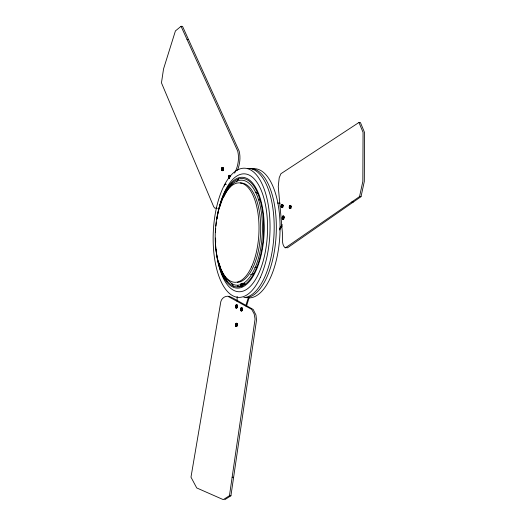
<?xml version="1.0" encoding="UTF-8"?>
<svg xmlns="http://www.w3.org/2000/svg" width="526" height="526" viewBox="0 0 526 526"><rect width="100%" height="100%" fill="white"/><g stroke="black" fill="none" stroke-linecap="round" stroke-linejoin="round"><path stroke-width="0.79" d="M237.134 301.437L237.16 296.506M224.451 186.125L224.609 184.797M235.464 306.342L236.516 306.665L235.464 306.342L235.615 307.611L236.45 308.045L236.062 308.012L236.24 306.783L237.298 307.105L237.344 306.283M236.332 326.344L236.509 325.114L235.451 324.792L235.799 326.317L236.582 326.482L236.759 325.252L236.227 325.226L236.049 326.455L236.582 326.482M235.99 306.369L236.075 305.79L235.549 305.764C235.543 304.271 238.035 304.62 236.851 306.224L237.384 306.52L236.325 306.198L236.503 304.968L237.035 304.995M235.983 324.818L236.062 324.233L235.536 324.207C235.53 322.721 238.028 323.069 236.845 324.673L237.371 324.969L237.285 325.548L236.227 325.226M236.851 306.494L236.503 304.968M237.371 324.969L236.845 324.943L236.496 323.418L237.022 323.444M241.592 286.243L241.769 285.013L240.717 284.691L240.869 285.96L241.704 286.387M241.395 310.741L241.572 309.512L240.52 309.189L240.869 310.715L241.644 310.879L241.822 309.65L241.296 309.623L241.118 310.853L241.644 310.879M241.046 309.216L241.132 308.63L240.606 308.604C240.145 307.322 242.979 307.743 241.559 307.815L241.381 309.045L242.427 309.676L241.296 309.623M242.105 284.842L241.579 284.546L242.631 284.868L242.105 284.842L241.756 283.317M241.907 309.341L241.559 307.815M242.624 285.177L242.262 284.191M282.067 204.634L282.179 205.85L281.101 206.179L281.325 204.89L282.324 204.463L281.798 204.443L281.91 205.653L283.041 205.587L281.962 206.225L282.067 207.441C283.494 207.612 280.687 207.974 281.154 206.757L282.232 206.422M281.154 206.757L281.686 206.784L281.634 206.205M283.113 216.258L283.225 217.468L282.153 217.803L282.377 216.515L283.376 216.087L283.481 217.304L282.955 217.277L282.843 216.061L283.501 216.916L282.955 217.277M283.034 205.896L282.508 205.87L282.067 207.441M282.679 217.83L282.732 218.402L282.199 218.375C281.739 219.598 284.54 219.237 283.113 219.059L283.008 217.849L284.079 217.514L284.027 216.942L283.501 216.916M283.553 217.494L283.113 219.059M290.181 205.594L290.286 206.81L289.215 207.145L289.438 205.857L290.437 205.429L289.911 205.403L290.017 206.613L291.154 206.547L290.069 207.185L290.181 208.401L290.707 208.427L290.595 207.211L290.069 207.185M289.741 207.165L289.793 207.744L289.267 207.717L289.681 208.585L290.707 208.427M290.615 206.83L290.181 208.401M235.812 307.868L235.99 306.638M236.253 304.83L236.075 306.06A1.644 0.723 -87.2 0 0 236.049 306.914M235.549 305.764L236.601 306.086L236.785 304.856M235.799 326.317L235.977 325.088L235.451 324.792M236.246 323.273L236.062 324.503A1.644 0.723 -87.2 0 0 236.036 325.357M236.845 324.943L236.312 324.647L236.496 323.418M235.536 324.207L236.595 324.529L236.772 323.299M240.869 310.715L241.046 309.485L240.52 309.189M241.132 308.63L241.658 308.926L241.132 308.9L241.309 307.671M224.747 499.7L230.927 495.781L256.524 320.084L255.965 315.015L253.177 309.459L233.011 298.084L229.178 296.283L228.33 296.335M241.066 286.216L241.243 284.987L240.717 284.691M241.842 286.381L241.316 286.354L241.493 285.125L242.552 285.454L242.591 284.96M229.454 495.709L255.077 319.026L254.17 313.93L251.704 309.387L227.705 296.21C224.47 296.164 221.584 298.551 220.815 301.674L190.984 477.161L196.717 487.937L223.274 499.628L229.454 495.709L230.927 495.781M359.541 196.606L362.841 181.385L363.065 132.401L358.956 122.473L280.91 173.731L279.207 177.768L278.261 186.48L282.423 232.86C282.856 237.456 281.154 244.465 285.243 247.95L359.541 196.606L361.02 196.678L364.314 181.457L364.538 132.473L360.428 122.545L358.956 122.473M221.558 168.228L221.926 169.102L222.452 169.122L222.084 168.254L221.558 168.228L221.505 170.016L222.209 170.457L221.683 170.431L222.097 169.51L222.623 169.536L222.991 170.411L221.683 170.431M222.084 168.254L222.281 167.82L221.755 167.794L222.123 168.662L222.649 168.688L223.07 167.774L221.755 167.794M222.991 170.411L222.715 168.162L223.241 168.189L223.07 167.774M228.619 176.013L228.988 176.881L229.514 176.907L229.145 176.039L228.619 176.013L228.567 177.801L229.099 177.827M280.93 227.252L280.509 228.284L279.983 228.258M241.855 284.428L240.803 284.106L240.934 283.632M241.888 285.901L242.019 285.427L241.493 285.125M236.24 306.783L236.766 307.079L236.062 308.012M236.759 325.522L236.049 326.455M241.822 309.919L241.118 310.853M245.741 305.889L248.39 297.361M246.326 306.704L249.212 297.4M237.496 170.22C239.856 164.244 240.711 157.491 239.185 151.199L182.529 26.372L181.056 26.3L175.421 30.922L163.527 68.985L161.462 82.845L213.694 206.718L214.779 208.138L216.844 208.151M221.505 170.016L221.926 169.102M222.123 168.662L222.537 167.748M222.662 169.951L222.294 169.076L222.715 168.162M228.567 177.801L228.988 176.881M229.185 176.447L229.606 175.533L228.817 175.579L229.185 176.447L229.711 176.473L230.132 175.559L229.606 175.533M228.941 178.472L229.158 177.295L229.691 177.321M229.777 175.947L229.356 176.861L229.724 177.729L230.132 175.559M234.655 173.126C238.048 166.433 239.488 158.497 237.713 151.126L181.056 26.3M279.549 228.606L282.245 224.628M279.477 229.974L282.173 225.996M224.806 184.363L226.121 184.343M361.02 196.678L287.498 247.799L285.973 247.595M281.101 206.179L282.179 205.85M281.91 205.653L282.981 205.318M281.962 206.225L282.508 205.87M289.215 207.145L290.286 206.81M290.017 206.613L291.095 206.284M289.267 207.717L290.339 207.382L290.451 208.598M289.793 207.744L290.339 207.382M282.153 217.803L283.225 217.468M283.481 217.304L284.027 216.942M282.199 218.375L283.277 218.047L282.732 218.402M284.079 217.514L283.008 217.849M223.109 168.504L222.965 168.511A0.888 0.388 -87.2 0 0 222.833 168.254M281.798 204.443L282.455 205.291M289.911 205.403L290.562 206.258M187.013 39.417L188.486 39.489M222.294 169.076L222.827 169.102M228.744 178.209L229.27 178.235M351.776 202.01L353.248 202.083M282.843 216.061L283.376 216.087M240.803 284.106L241.329 284.132M241.243 284.987L241.769 285.013M242.019 285.427L242.552 285.454M236.325 306.198L236.851 306.224M236.766 307.079L237.298 307.105M241.381 309.045L242.433 309.367M241.046 309.485L241.572 309.512M236.312 324.647L236.845 324.673M235.977 325.088L236.509 325.114M232.15 477.233L233.623 477.306M277.577 203.043L280.029 203.187M216.252 208.211L217.205 208.493M239.797 286.874L237.594 285.684L237.219 286.65M236.075 305.79L236.601 306.086M240.606 308.604L241.132 308.9M241.822 309.65L242.355 309.945M236.062 324.233L236.595 324.529M236.759 325.252L237.285 325.548M242.289 283.343L242.17 283.192A1.644 0.723 -87.2 0 1 242.486 285.927M229.158 177.295L229.527 178.163M222.097 169.51L222.465 170.385M289.648 205.574L289.76 206.784M289.813 207.356L289.918 208.572M281.541 204.607L281.647 205.824M281.699 206.396L281.811 207.612M282.587 216.232L282.699 217.448M282.745 218.02L282.856 219.23M219.94 206.757A54.29 23.769 -87.2 0 1 256.326 190.327A54.29 23.769 -87.2 0 1 253.92 273.402A54.29 23.769 -87.2 0 1 218.369 260.975M216.686 219.684A55.473 24.288 -87.2 0 1 256.261 188.584A55.473 24.288 -87.2 0 1 249.725 281.108A55.473 24.288 -87.2 0 1 215.384 238.081M215.496 232.472A55.473 24.288 -87.2 0 1 215.726 228.442M215.93 226.022A55.473 24.288 -87.2 0 1 216.364 222.031M217.008 218.941A59.017 25.84 -87.2 0 1 257.865 183.699A59.017 25.84 -87.2 0 1 255.064 280.259A59.017 25.84 -87.2 0 1 216.127 249.449M215.693 242.328A59.017 25.84 -87.2 0 1 215.627 238.285M247.601 168.432A64.665 28.312 -87.2 0 1 274.125 231.433A64.665 28.312 -87.2 0 1 243.854 297.598M222.182 273.974A64.665 28.312 -87.2 0 1 220.802 269.167M224.069 195.718A64.665 28.312 -87.2 0 1 225.766 191.247M249.758 168.537A64.665 28.312 -87.2 0 1 276.281 231.539A64.665 28.312 -87.2 0 1 246.01 297.703M227.193 281.528A64.665 28.312 -87.2 0 1 225.108 276.354M229.507 187.769A64.665 28.312 -87.2 0 1 231.881 183.206M252.013 168.885A64.665 28.312 -87.2 0 1 280.016 231.716A64.665 28.312 -87.2 0 1 248.272 297.874M233.255 286.203A64.665 28.312 -87.2 0 1 231.67 283.271M236.45 181.97A64.665 28.312 -87.2 0 1 238.607 178.748M240.244 182.976A49.753 21.783 -87.2 0 1 260.646 231.453A49.753 21.783 -87.2 0 1 237.357 282.357M224.056 196.481A52.561 23.012 -87.2 0 1 261.987 217.863A52.561 23.012 -87.2 0 1 231.854 283.731L226.068 278.307A52.035 22.782 -87.2 0 1 221.025 268.957M255.176 192.279A41.298 18.081 -87.2 0 1 258.575 193.916M254.492 273.277A41.298 18.081 -87.2 0 1 250.422 274.539M220.499 267.537A52.035 22.782 -87.2 0 1 219.289 263.769M258.351 199.65A33.999 14.886 -87.2 0 1 259.883 200.123M256.787 267.057A33.999 14.886 -87.2 0 1 254.827 267.458M236.273 323.76A1.644 0.723 -87.2 0 1 237.292 323.707A1.644 0.723 -87.2 0 1 237.226 326.028A1.644 0.723 -87.2 0 1 236.2 326.087M236.674 324.042A0.888 0.388 -87.2 0 1 237.114 325.101A0.888 0.388 -87.2 0 1 236.457 325.535M236.365 325.147A0.888 0.388 -87.2 0 1 236.49 324.286M236.279 305.317A1.644 0.723 -87.2 0 1 237.305 305.258A1.644 0.723 -87.2 0 1 237.233 307.585A1.644 0.723 -87.2 0 1 236.213 307.638M236.68 305.599A0.888 0.388 -87.2 0 1 237.108 305.987A0.888 0.388 -87.2 0 1 237.016 307.059M236.463 307.092A0.888 0.388 -87.2 0 1 236.503 305.836M241.105 309.761A1.644 0.723 -87.2 0 1 241.921 307.651A1.644 0.723 -87.2 0 1 242.447 309.952A1.644 0.723 -87.2 0 1 241.27 310.485M242.197 309.045A0.888 0.388 -87.2 0 1 241.888 310.143A0.888 0.388 -87.2 0 1 241.434 309.544A0.888 0.388 -87.2 0 1 241.736 308.446M290.036 205.883A1.644 0.723 -87.2 0 1 291.226 206.547A1.644 0.723 -87.2 0 1 290.28 208.612M289.971 208.211A1.644 0.723 -87.2 0 1 289.826 206.633M290.641 206.153A0.888 0.388 -87.2 0 1 290.898 206.764M290.773 207.625A0.888 0.388 -87.2 0 1 290.391 207.875M290.22 207.658A0.888 0.388 -87.2 0 1 290.26 206.402M282.975 216.548A1.644 0.723 -87.2 0 1 284.158 217.212A1.644 0.723 -87.2 0 1 283.218 219.276M282.909 218.869A1.644 0.723 -87.2 0 1 282.764 217.291M283.744 217.034A0.888 0.388 -87.2 0 1 283.823 217.882M283.33 218.54A0.888 0.388 -87.2 0 1 283.192 217.067M281.929 204.923A1.644 0.723 -87.2 0 1 283.113 205.587A1.644 0.723 -87.2 0 1 282.173 207.652M281.693 206.521A1.644 0.723 -87.2 0 1 281.719 205.673M282.699 205.41A0.888 0.388 -87.2 0 1 282.771 206.264M282.021 206.304A0.888 0.388 -87.2 0 1 282.146 205.442M222.57 167.544A1.644 0.723 -87.2 0 1 223.418 168.649A1.644 0.723 -87.2 0 1 222.853 170.694A1.644 0.723 -87.2 0 1 221.998 169.582M222.025 168.734A1.644 0.723 -87.2 0 1 222.235 167.985M222.965 169.727A0.888 0.388 -87.2 0 1 222.787 169.964M222.34 168.912A0.888 0.388 -87.2 0 1 222.452 168.511M229.632 175.322A1.644 0.723 -87.2 0 1 230.48 176.434M229.086 176.519A1.644 0.723 -87.2 0 1 229.297 175.769M229.402 176.697A0.888 0.388 -87.2 0 1 229.796 176.013A0.888 0.388 -87.2 0 1 230.158 176.651M229.481 177.545A0.888 0.388 -87.2 0 1 229.389 177.15M225.286 184.554A1.644 0.723 -87.2 0 1 225.996 184.093M243.623 284.52A1.644 0.723 -87.2 0 1 244.36 283.264A1.644 0.723 -87.2 0 1 245.017 284.448M243.985 284.132A1.131 0.493 -87.2 0 1 244.8 284.592M243.788 284.119A1.131 0.493 -87.2 0 1 244.603 284.579M241.776 286.394A1.644 0.723 -87.2 0 1 241.467 285.986M241.302 285.263A1.644 0.723 -87.2 0 1 241.322 284.408M242.302 284.152A0.888 0.388 -87.2 0 1 242.269 285.408M241.717 285.44A0.888 0.388 -87.2 0 1 241.756 284.185M260.35 277.353A64.665 28.312 -87.2 0 0 250.757 170.016A64.665 28.312 -87.2 0 0 213.688 251.047A64.665 28.312 -87.2 0 0 260.35 277.353M251.553 266.86A49.753 21.783 -87.2 0 0 244.169 184.271A49.753 21.783 -87.2 0 0 215.647 246.622A49.753 21.783 -87.2 0 0 251.553 266.86"/></g></svg>
